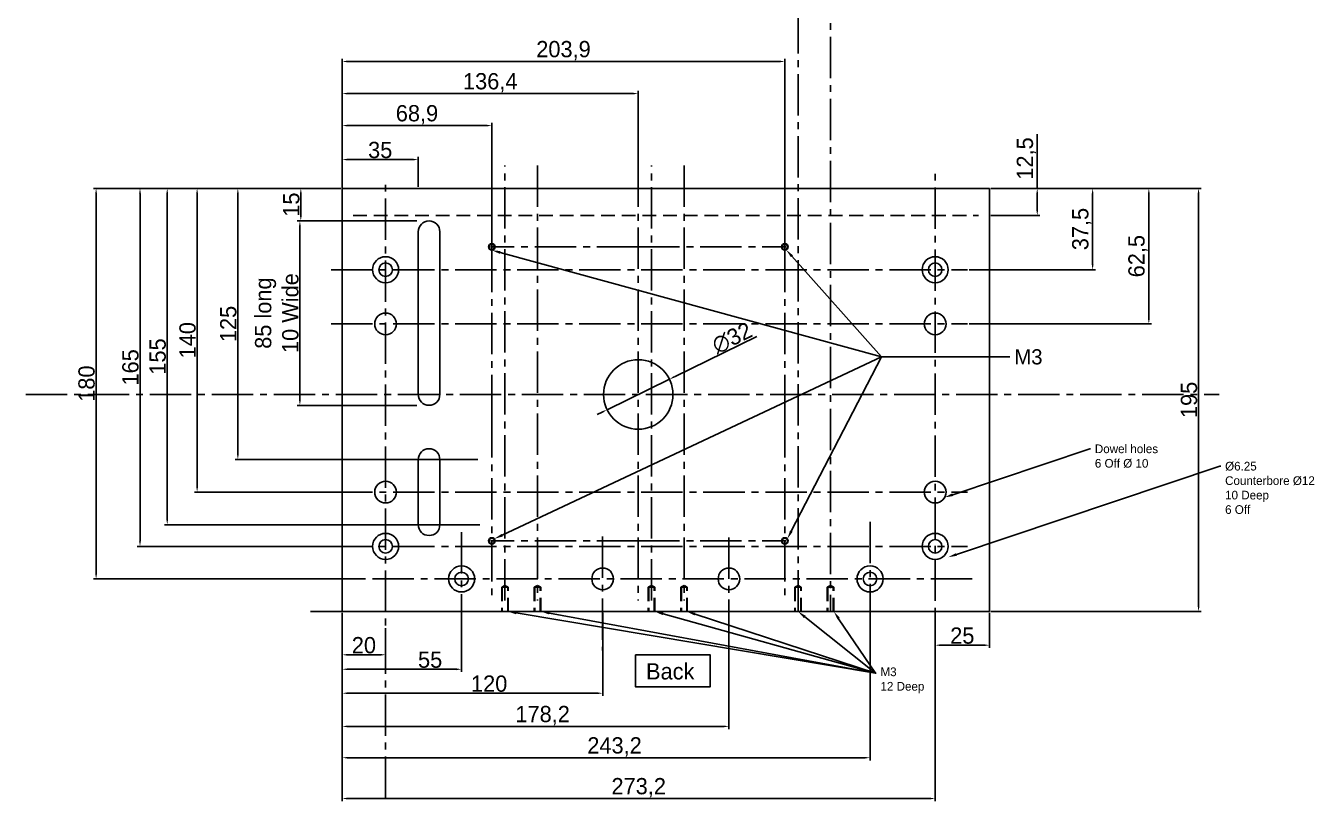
# Model space of a CAD drawing. Header units: millimetres. Extents: x -2438 to 7650, y -2358 to 2460.
# Drawn here: x 385 to 979, y -178 to 179 of the extents above; entities that cross this region are included whole.
import ezdxf
from ezdxf import colors
from ezdxf.entities.mleader import LeaderData, LeaderLine
from ezdxf.math import Vec2, Vec3

# ---------------------------------------------------------------- set-up
doc = ezdxf.new("R2010")
doc.units = ezdxf.units.MM
doc.linetypes.add('CENTER2', pattern=[28.575, 19.05, -3.175, 3.175, -3.175])
doc.linetypes.add('DASHED2', pattern=[9.525, 6.35, -3.175])
for name, color, linetype in [('Centre', 7, 'CENTER2'), ('Construction', 130, 'Continuous'), ('Dimension', 1, 'Continuous'), ('Hidden small', 140, 'DASHED2')]:
    doc.layers.add(name, color=color, linetype=linetype)
doc.dimstyles.new('ISO-25', dxfattribs={"dimtxt": 7.5, "dimasz": 2.5, "dimexe": 1.25, "dimexo": 0.625, "dimtad": 1, "dimtxsty": 'Standard', "dimcen": 2.5, "dimadec": 0, "dimazin": 0, "dimtfac": 1, "dimtmove": 0, "dimatfit": 3, "dimfxl": 1, "dimarcsym": 0})

# ---------------------------------------------------------------- blocks, each defined once
blk = doc.blocks.new('*D8')
at = {"layer": 'Defpoints', "color": 0, "transparency": 16777216}
for p in [(566.2, 89.06), (511.7, 4.06), (566.2, 4.06)]:
    blk.add_point(p, dxfattribs=at)
at = {"layer": 'Dimension', "color": 0, "lineweight": -2, "transparency": 16777216}
for p, q in [((565.57, 89.06), (510.45, 89.06)), ((511.7, 86.56), (511.7, 6.56)), ((565.57, 4.06), (510.45, 4.06))]:
    blk.add_line(p, q, dxfattribs=at)
at = {"layer": 'Dimension', "color": 0, "transparency": 16777216}
for points in [[(511.29, 86.56), (512.12, 86.56), (511.7, 89.06)], [(511.29, 6.56), (512.12, 6.56), (511.7, 4.06)]]:
    blk.add_solid(points, dxfattribs=at)
at = {"layer": 'Dimension', "color": 0, "transparency": 16777216, "insert": (501.08, 46.56), "char_height": 7.5, "attachment_point": 5, "rotation": 90}
blk.add_mtext('85 long\\P10 Wide', dxfattribs=at)
blk = doc.blocks.new('*D9')
at = {"layer": 'Defpoints', "color": 0, "transparency": 16777216}
for p in [(531.2, 104.06), (512.13, 89.06), (566.2, 89.06)]:
    blk.add_point(p, dxfattribs=at)
at = {"layer": 'Dimension', "color": 0, "lineweight": -2, "transparency": 16777216}
for p, q in [((530.57, 104.06), (510.88, 104.06)), ((512.13, 101.56), (512.13, 91.56)), ((565.57, 89.06), (510.88, 89.06))]:
    blk.add_line(p, q, dxfattribs=at)
at = {"layer": 'Dimension', "color": 0, "transparency": 16777216}
for points in [[(511.72, 101.56), (512.55, 101.56), (512.13, 104.06)], [(511.72, 91.56), (512.55, 91.56), (512.13, 89.06)]]:
    blk.add_solid(points, dxfattribs=at)
at = {"layer": 'Dimension', "color": 0, "transparency": 16777216, "insert": (507.76, 96.56), "char_height": 7.5, "attachment_point": 5, "rotation": 90}
blk.add_mtext('15', dxfattribs=at)
blk = doc.blocks.new('*D13')
at = {"layer": 'Defpoints', "color": 0, "transparency": 16777216}
for p in [(829.4, 104.06), (851.42, 104.06), (829.4, 91.56)]:
    blk.add_point(p, dxfattribs=at)
at = {"layer": 'Dimension', "color": 0, "lineweight": -2, "transparency": 16777216}
for p, q in [((851.42, 104.06), (851.42, 129.06)), ((830.02, 104.06), (852.67, 104.06)), ((851.42, 94.06), (851.42, 101.56)), ((830.02, 91.56), (852.67, 91.56))]:
    blk.add_line(p, q, dxfattribs=at)
at = {"layer": 'Dimension', "color": 0, "transparency": 16777216}
for points in [[(851, 101.56), (851.84, 101.56), (851.42, 104.06)], [(851, 94.06), (851.84, 94.06), (851.42, 91.56)]]:
    blk.add_solid(points, dxfattribs=at)
at = {"layer": 'Dimension', "color": 0, "transparency": 16777216, "insert": (846.42, 117.81), "char_height": 7.5, "attachment_point": 5, "rotation": 90}
blk.add_mtext('12,5', dxfattribs=at)
blk = doc.blocks.new('*D62')
at = {"layer": 'Defpoints', "color": 0, "transparency": 16777216}
for p in [(566.2, 117.32), (531.2, 104.06), (566.2, 104.06)]:
    blk.add_point(p, dxfattribs=at)
at = {"layer": 'Dimension', "color": 0, "lineweight": -2, "transparency": 16777216}
for p, q in [((531.2, 104.69), (531.2, 118.57)), ((533.7, 117.32), (563.7, 117.32)), ((566.2, 104.69), (566.2, 118.57))]:
    blk.add_line(p, q, dxfattribs=at)
at = {"layer": 'Dimension', "color": 0, "transparency": 16777216}
for points in [[(533.7, 117.73), (533.7, 116.9), (531.2, 117.32)], [(563.7, 117.73), (563.7, 116.9), (566.2, 117.32)]]:
    blk.add_solid(points, dxfattribs=at)
at = {"layer": 'Dimension', "color": 0, "transparency": 16777216, "insert": (548.7, 121.69), "char_height": 7.5, "attachment_point": 5}
blk.add_mtext('35', dxfattribs=at)
blk = doc.blocks.new('*D63')
at = {"layer": 'Defpoints', "color": 0, "transparency": 16777216}
for p in [(600.1, 132.99), (531.2, 104.06), (600.1, 75.56)]:
    blk.add_point(p, dxfattribs=at)
at = {"layer": 'Dimension', "color": 0, "lineweight": -2, "transparency": 16777216}
for p, q in [((531.2, 104.69), (531.2, 134.24)), ((533.7, 132.99), (597.6, 132.99)), ((600.1, 76.19), (600.1, 134.24))]:
    blk.add_line(p, q, dxfattribs=at)
at = {"layer": 'Dimension', "color": 0, "transparency": 16777216}
for points in [[(533.7, 133.4), (533.7, 132.57), (531.2, 132.99)], [(597.6, 133.4), (597.6, 132.57), (600.1, 132.99)]]:
    blk.add_solid(points, dxfattribs=at)
at = {"layer": 'Dimension', "color": 0, "transparency": 16777216, "insert": (565.65, 137.99), "char_height": 7.5, "attachment_point": 5}
blk.add_mtext('68,9', dxfattribs=at)
blk = doc.blocks.new('*D64')
at = {"layer": 'Defpoints', "color": 0, "transparency": 16777216}
for p in [(667.6, 147.73), (667.6, 112.28), (531.2, -20.12)]:
    blk.add_point(p, dxfattribs=at)
at = {"layer": 'Dimension', "color": 0, "lineweight": -2, "transparency": 16777216}
for p, q in [((531.2, -19.49), (531.2, 148.98)), ((667.6, 112.9), (667.6, 148.98)), ((533.7, 147.73), (665.1, 147.73))]:
    blk.add_line(p, q, dxfattribs=at)
at = {"layer": 'Dimension', "color": 0, "transparency": 16777216}
for points in [[(533.7, 148.15), (533.7, 147.32), (531.2, 147.73)], [(665.1, 148.15), (665.1, 147.32), (667.6, 147.73)]]:
    blk.add_solid(points, dxfattribs=at)
at = {"layer": 'Dimension', "color": 0, "transparency": 16777216, "insert": (599.4, 152.73), "char_height": 7.5, "attachment_point": 5}
blk.add_mtext('136,4', dxfattribs=at)
blk = doc.blocks.new('*D65')
at = {"layer": 'Defpoints', "color": 0, "transparency": 16777216}
for p in [(735.1, 162.53), (531.2, 104.06), (735.1, 75.56)]:
    blk.add_point(p, dxfattribs=at)
at = {"layer": 'Dimension', "color": 0, "lineweight": -2, "transparency": 16777216}
for p, q in [((531.2, 104.69), (531.2, 163.78)), ((533.7, 162.53), (732.6, 162.53)), ((735.1, 76.19), (735.1, 163.78))]:
    blk.add_line(p, q, dxfattribs=at)
at = {"layer": 'Dimension', "color": 0, "transparency": 16777216}
for points in [[(533.7, 162.95), (533.7, 162.12), (531.2, 162.53)], [(732.6, 162.95), (732.6, 162.12), (735.1, 162.53)]]:
    blk.add_solid(points, dxfattribs=at)
at = {"layer": 'Dimension', "color": 0, "transparency": 16777216, "insert": (633.15, 167.53), "char_height": 7.5, "attachment_point": 5}
blk.add_mtext('203,9', dxfattribs=at)
blk = doc.blocks.new('*D68')
at = {"layer": 'Defpoints', "color": 0, "transparency": 16777216}
for p in [(829.4, 104.06), (829.4, -90.94), (925.75, -90.94)]:
    blk.add_point(p, dxfattribs=at)
at = {"layer": 'Dimension', "color": 0, "lineweight": -2, "transparency": 16777216}
for p, q in [((830.02, 104.06), (927, 104.06)), ((925.75, 101.56), (925.75, -88.44)), ((830.02, -90.94), (927, -90.94))]:
    blk.add_line(p, q, dxfattribs=at)
at = {"layer": 'Dimension', "color": 0, "transparency": 16777216}
for points in [[(925.33, 101.56), (926.16, 101.56), (925.75, 104.06)], [(925.33, -88.44), (926.16, -88.44), (925.75, -90.94)]]:
    blk.add_solid(points, dxfattribs=at)
at = {"layer": 'Dimension', "color": 0, "transparency": 16777216, "insert": (921.37, 6.56), "char_height": 7.5, "attachment_point": 5, "rotation": 90}
blk.add_mtext('195', dxfattribs=at)
blk = doc.blocks.new('*D130')
at = {"layer": 'Defpoints', "color": 0, "transparency": 16777216}
for p in [(531.2, 104.06), (464.35, -35.94), (531.2, -35.94)]:
    blk.add_point(p, dxfattribs=at)
at = {"layer": 'Dimension', "color": 0, "lineweight": -2, "transparency": 16777216}
for p, q in [((530.57, 104.06), (463.1, 104.06)), ((464.35, 101.56), (464.35, -33.44)), ((530.57, -35.94), (463.1, -35.94))]:
    blk.add_line(p, q, dxfattribs=at)
at = {"layer": 'Dimension', "color": 0, "transparency": 16777216}
for points in [[(463.93, 101.56), (464.77, 101.56), (464.35, 104.06)], [(463.93, -33.44), (464.77, -33.44), (464.35, -35.94)]]:
    blk.add_solid(points, dxfattribs=at)
at = {"layer": 'Dimension', "color": 0, "transparency": 16777216, "insert": (459.97, 34.06), "char_height": 7.5, "attachment_point": 5, "rotation": 90}
blk.add_mtext('140', dxfattribs=at)
blk = doc.blocks.new('*D131')
at = {"layer": 'Defpoints', "color": 0, "transparency": 16777216}
for p in [(531.2, 104.06), (438.04, -60.94), (531.2, -60.94)]:
    blk.add_point(p, dxfattribs=at)
at = {"layer": 'Dimension', "color": 0, "lineweight": -2, "transparency": 16777216}
for p, q in [((530.57, 104.06), (436.79, 104.06)), ((438.04, 101.56), (438.04, -58.44)), ((530.57, -60.94), (436.79, -60.94))]:
    blk.add_line(p, q, dxfattribs=at)
at = {"layer": 'Dimension', "color": 0, "transparency": 16777216}
for points in [[(437.63, 101.56), (438.46, 101.56), (438.04, 104.06)], [(437.63, -58.44), (438.46, -58.44), (438.04, -60.94)]]:
    blk.add_solid(points, dxfattribs=at)
at = {"layer": 'Dimension', "color": 0, "transparency": 16777216, "insert": (433.67, 21.56), "char_height": 7.5, "attachment_point": 5, "rotation": 90}
blk.add_mtext('165', dxfattribs=at)
blk = doc.blocks.new('*D132')
at = {"layer": 'Defpoints', "color": 0, "transparency": 16777216}
for p in [(531.2, 104.06), (417.81, -75.94), (542.48, -75.94)]:
    blk.add_point(p, dxfattribs=at)
at = {"layer": 'Dimension', "color": 0, "lineweight": -2, "transparency": 16777216}
for p, q in [((530.57, 104.06), (416.56, 104.06)), ((417.81, 101.56), (417.81, -73.44)), ((541.86, -75.94), (416.56, -75.94))]:
    blk.add_line(p, q, dxfattribs=at)
at = {"layer": 'Dimension', "color": 0, "transparency": 16777216}
for points in [[(417.39, 101.56), (418.23, 101.56), (417.81, 104.06)], [(417.39, -73.44), (418.23, -73.44), (417.81, -75.94)]]:
    blk.add_solid(points, dxfattribs=at)
at = {"layer": 'Dimension', "color": 0, "transparency": 16777216, "insert": (413.44, 14.06), "char_height": 7.5, "attachment_point": 5, "rotation": 90}
blk.add_mtext('180', dxfattribs=at)
blk = doc.blocks.new('*D133')
at = {"layer": 'Defpoints', "color": 0, "transparency": 16777216}
for p in [(531.2, -90.94), (586.2, -90.94), (586.2, -117.57)]:
    blk.add_point(p, dxfattribs=at)
at = {"layer": 'Dimension', "color": 0, "lineweight": -2, "transparency": 16777216}
for p, q in [((531.2, -91.56), (531.2, -118.82)), ((586.2, -91.56), (586.2, -118.82)), ((533.7, -117.57), (583.7, -117.57))]:
    blk.add_line(p, q, dxfattribs=at)
at = {"layer": 'Dimension', "color": 0, "transparency": 16777216}
for points in [[(533.7, -117.16), (533.7, -117.99), (531.2, -117.57)], [(583.7, -117.16), (583.7, -117.99), (586.2, -117.57)]]:
    blk.add_solid(points, dxfattribs=at)
at = {"layer": 'Dimension', "color": 0, "transparency": 16777216, "insert": (571.71, -113.2), "char_height": 7.5, "attachment_point": 5}
blk.add_mtext('55', dxfattribs=at)
blk = doc.blocks.new('*D134')
at = {"layer": 'Defpoints', "color": 0, "transparency": 16777216}
for p in [(531.2, -90.94), (651.2, -90.94), (651.2, -128.61)]:
    blk.add_point(p, dxfattribs=at)
at = {"layer": 'Dimension', "color": 0, "lineweight": -2, "transparency": 16777216}
for p, q in [((531.2, -91.56), (531.2, -129.86)), ((651.2, -91.56), (651.2, -129.86)), ((533.7, -128.61), (648.7, -128.61))]:
    blk.add_line(p, q, dxfattribs=at)
at = {"layer": 'Dimension', "color": 0, "transparency": 16777216}
for points in [[(533.7, -128.2), (533.7, -129.03), (531.2, -128.61)], [(648.7, -128.2), (648.7, -129.03), (651.2, -128.61)]]:
    blk.add_solid(points, dxfattribs=at)
at = {"layer": 'Dimension', "color": 0, "transparency": 16777216, "insert": (598.9, -124.24), "char_height": 7.5, "attachment_point": 5}
blk.add_mtext('120', dxfattribs=at)
blk = doc.blocks.new('*D135')
at = {"layer": 'Defpoints', "color": 0, "transparency": 16777216}
for p in [(531.2, -90.94), (709.4, -90.94), (709.4, -143.9)]:
    blk.add_point(p, dxfattribs=at)
at = {"layer": 'Dimension', "color": 0, "lineweight": -2, "transparency": 16777216}
for p, q in [((531.2, -91.56), (531.2, -145.15)), ((709.4, -91.56), (709.4, -145.15)), ((533.7, -143.9), (706.9, -143.9))]:
    blk.add_line(p, q, dxfattribs=at)
at = {"layer": 'Dimension', "color": 0, "transparency": 16777216}
for points in [[(533.7, -143.48), (533.7, -144.32), (531.2, -143.9)], [(706.9, -143.48), (706.9, -144.32), (709.4, -143.9)]]:
    blk.add_solid(points, dxfattribs=at)
at = {"layer": 'Dimension', "color": 0, "transparency": 16777216, "insert": (623.54, -138.9), "char_height": 7.5, "attachment_point": 5}
blk.add_mtext('178,2', dxfattribs=at)
blk = doc.blocks.new('*D136')
at = {"layer": 'Defpoints', "color": 0, "transparency": 16777216}
for p in [(531.2, -90.94), (774.4, -90.94), (774.4, -158.34)]:
    blk.add_point(p, dxfattribs=at)
at = {"layer": 'Dimension', "color": 0, "lineweight": -2, "transparency": 16777216}
for p, q in [((531.2, -91.56), (531.2, -159.59)), ((774.4, -91.56), (774.4, -159.59)), ((533.7, -158.34), (771.9, -158.34))]:
    blk.add_line(p, q, dxfattribs=at)
at = {"layer": 'Dimension', "color": 0, "transparency": 16777216}
for points in [[(533.7, -157.92), (533.7, -158.75), (531.2, -158.34)], [(771.9, -157.92), (771.9, -158.75), (774.4, -158.34)]]:
    blk.add_solid(points, dxfattribs=at)
at = {"layer": 'Dimension', "color": 0, "transparency": 16777216, "insert": (656.68, -153.34), "char_height": 7.5, "attachment_point": 5}
blk.add_mtext('243,2', dxfattribs=at)
blk = doc.blocks.new('*D137')
at = {"layer": 'Defpoints', "color": 0, "transparency": 16777216}
for p in [(829.4, 104.06), (819.36, 66.56), (876.94, 66.56)]:
    blk.add_point(p, dxfattribs=at)
at = {"layer": 'Dimension', "color": 0, "lineweight": -2, "transparency": 16777216}
for p, q in [((830.02, 104.06), (878.19, 104.06)), ((876.94, 101.56), (876.94, 69.06)), ((819.99, 66.56), (878.19, 66.56))]:
    blk.add_line(p, q, dxfattribs=at)
at = {"layer": 'Dimension', "color": 0, "transparency": 16777216}
for points in [[(876.53, 101.56), (877.36, 101.56), (876.94, 104.06)], [(876.53, 69.06), (877.36, 69.06), (876.94, 66.56)]]:
    blk.add_solid(points, dxfattribs=at)
at = {"layer": 'Dimension', "color": 0, "transparency": 16777216, "insert": (871.94, 85.31), "char_height": 7.5, "attachment_point": 5, "rotation": 90}
blk.add_mtext('37,5', dxfattribs=at)
blk = doc.blocks.new('*D138')
at = {"layer": 'Defpoints', "color": 0, "transparency": 16777216}
for p in [(829.4, 104.06), (819.36, 41.56), (902.83, 41.56)]:
    blk.add_point(p, dxfattribs=at)
at = {"layer": 'Dimension', "color": 0, "lineweight": -2, "transparency": 16777216}
for p, q in [((830.02, 104.06), (904.08, 104.06)), ((902.83, 101.56), (902.83, 44.06)), ((819.99, 41.56), (904.08, 41.56))]:
    blk.add_line(p, q, dxfattribs=at)
at = {"layer": 'Dimension', "color": 0, "transparency": 16777216}
for points in [[(902.41, 101.56), (903.25, 101.56), (902.83, 104.06)], [(902.41, 44.06), (903.25, 44.06), (902.83, 41.56)]]:
    blk.add_solid(points, dxfattribs=at)
at = {"layer": 'Dimension', "color": 0, "transparency": 16777216, "insert": (897.83, 72.81), "char_height": 7.5, "attachment_point": 5, "rotation": 90}
blk.add_mtext('62,5', dxfattribs=at)
blk = doc.blocks.new('*D139')
at = {"layer": 'Defpoints', "color": 0, "transparency": 16777216}
for p in [(531.2, -90.94), (551.2, -97.96), (551.2, -110.9)]:
    blk.add_point(p, dxfattribs=at)
at = {"layer": 'Dimension', "color": 0, "lineweight": -2, "transparency": 16777216}
for p, q in [((531.2, -91.56), (531.2, -112.15)), ((551.2, -98.58), (551.2, -112.15)), ((533.7, -110.9), (548.7, -110.9))]:
    blk.add_line(p, q, dxfattribs=at)
at = {"layer": 'Dimension', "color": 0, "transparency": 16777216}
for points in [[(533.7, -110.48), (533.7, -111.32), (531.2, -110.9)], [(548.7, -110.48), (548.7, -111.32), (551.2, -110.9)]]:
    blk.add_solid(points, dxfattribs=at)
at = {"layer": 'Dimension', "color": 0, "transparency": 16777216, "insert": (541.2, -106.52), "char_height": 7.5, "attachment_point": 5}
blk.add_mtext('20', dxfattribs=at)
blk = doc.blocks.new('*D140')
at = {"layer": 'Defpoints', "color": 0, "transparency": 16777216}
for p in [(531.2, -90.94), (804.4, -90.94), (804.4, -177.14)]:
    blk.add_point(p, dxfattribs=at)
at = {"layer": 'Dimension', "color": 0, "lineweight": -2, "transparency": 16777216}
for p, q in [((531.2, -91.56), (531.2, -178.39)), ((804.4, -91.56), (804.4, -178.39)), ((533.7, -177.14), (801.9, -177.14))]:
    blk.add_line(p, q, dxfattribs=at)
at = {"layer": 'Dimension', "color": 0, "transparency": 16777216}
for points in [[(533.7, -176.72), (533.7, -177.56), (531.2, -177.14)], [(801.9, -176.72), (801.9, -177.56), (804.4, -177.14)]]:
    blk.add_solid(points, dxfattribs=at)
at = {"layer": 'Dimension', "color": 0, "transparency": 16777216, "insert": (667.8, -172.14), "char_height": 7.5, "attachment_point": 5}
blk.add_mtext('273,2', dxfattribs=at)
blk = doc.blocks.new('*D141')
at = {"layer": 'Defpoints', "color": 0, "transparency": 16777216}
for p in [(681.97, 16.09), (653.22, 2.04)]:
    blk.add_point(p, dxfattribs=at)
at = {"layer": 'Dimension', "color": 0, "lineweight": -2, "transparency": 16777216}
for p, q in [((722.3, 35.81), (684.22, 17.19)), ((653.22, 2.04), (681.97, 16.09)), ((650.98, 0.94), (648.73, -0.16))]:
    blk.add_line(p, q, dxfattribs=at)
at = {"layer": 'Dimension', "color": 0, "transparency": 16777216}
for points in [[(684.03, 17.56), (684.4, 16.82), (681.97, 16.09)], [(650.79, 1.31), (651.16, 0.56), (653.22, 2.04)]]:
    blk.add_solid(points, dxfattribs=at)
at = {"layer": 'Dimension', "color": 0, "transparency": 16777216, "insert": (710.83, 35.07), "char_height": 7.5, "attachment_point": 5, "rotation": 26.05824}
blk.add_mtext('∅32', dxfattribs=at)
blk = doc.blocks.new('*D310')
at = {"color": 0, "lineweight": -2, "transparency": 16777216}
for p, q in [((530.57, 104.06), (449.32, 104.06)), ((450.57, 101.56), (450.57, -48.44)), ((530.57, -50.94), (449.32, -50.94))]:
    blk.add_line(p, q, dxfattribs=at)
at = {"color": 0, "transparency": 16777216}
for points in [[(450.16, 101.56), (450.99, 101.56), (450.57, 104.06)], [(450.16, -48.44), (450.99, -48.44), (450.57, -50.94)]]:
    blk.add_solid(points, dxfattribs=at)
at = {"layer": 'Defpoints', "color": 0, "transparency": 16777216}
for p in [(531.2, 104.06), (450.57, -50.94), (531.2, -50.94)]:
    blk.add_point(p, dxfattribs=at)
at = {"color": 0, "transparency": 16777216, "insert": (446.2, 26.56), "char_height": 7.5, "attachment_point": 5, "rotation": 90}
blk.add_mtext('155', dxfattribs=at)
blk = doc.blocks.new('*D312')
at = {"color": 0, "lineweight": -2, "transparency": 16777216}
for p, q in [((804.4, -91.56), (804.4, -107.73)), ((829.4, -91.56), (829.4, -107.73)), ((826.9, -106.48), (806.9, -106.48))]:
    blk.add_line(p, q, dxfattribs=at)
at = {"color": 0, "transparency": 16777216}
for points in [[(806.9, -106.06), (806.9, -106.9), (804.4, -106.48)], [(826.9, -106.06), (826.9, -106.9), (829.4, -106.48)]]:
    blk.add_solid(points, dxfattribs=at)
at = {"layer": 'Defpoints', "color": 0, "transparency": 16777216}
for p in [(804.4, -90.94), (829.4, -90.94), (804.4, -106.48)]:
    blk.add_point(p, dxfattribs=at)
at = {"color": 0, "transparency": 16777216, "insert": (816.9, -102.1), "char_height": 7.5, "attachment_point": 5}
blk.add_mtext('25', dxfattribs=at)
blk = doc.blocks.new('*D313')
at = {"color": 0, "lineweight": -2, "transparency": 16777216}
for p, q in [((530.57, 104.06), (481.87, 104.06)), ((483.12, 101.56), (483.12, -18.44)), ((530.57, -20.94), (481.87, -20.94))]:
    blk.add_line(p, q, dxfattribs=at)
at = {"color": 0, "transparency": 16777216}
for points in [[(482.71, 101.56), (483.54, 101.56), (483.12, 104.06)], [(482.71, -18.44), (483.54, -18.44), (483.12, -20.94)]]:
    blk.add_solid(points, dxfattribs=at)
at = {"layer": 'Defpoints', "color": 0, "transparency": 16777216}
for p in [(531.2, 104.06), (483.12, -20.94), (531.2, -20.94)]:
    blk.add_point(p, dxfattribs=at)
at = {"color": 0, "transparency": 16777216, "insert": (478.75, 41.56), "char_height": 7.5, "attachment_point": 5, "rotation": 90}
blk.add_mtext('125', dxfattribs=at)

msp = doc.modelspace()

# ---------------------------------------------------------------- linework, layer by layer
for p, q in [((829.397, 104.064), (531.197, 104.064)), ((531.197, 104.064), (531.197, -90.936)), ((829.397, -90.936), (829.397, 104.064)), ((483.123, -20.936), (593.721, -20.936)), ((450.572, -50.936), (594.608, -50.936)), ((531.197, -90.936), (829.397, -90.936))]:
    msp.add_line(p, q)
for points in [[(566.197, 9.064), (566.197, 84.064)], [(576.197, 84.064), (576.197, 9.064)]]:
    msp.add_lwpolyline(points)
msp.add_lwpolyline([(566.197, -50.936), (566.197, -20.936, -1), (576.197, -20.936), (576.197, -50.936, -1)], format="xyb", close=True)
for centre, radius in [((600.097, 77.064), 1.5), ((600.097, 77.064), 1.25), ((735.097, 77.064), 1.5), ((735.097, 77.064), 1.25), ((551.197, 66.564), 6), ((804.397, 66.564), 6), ((551.197, 66.564), 3.125), ((804.397, 66.564), 3.125), ((551.197, 41.564), 5), ((804.397, 41.564), 5), ((667.597, 9.064), 16), ((551.197, -35.936), 5), ((804.397, -35.936), 5), ((551.197, -60.936), 6), ((551.197, -60.936), 3.125), ((600.097, -58.436), 1.5), ((600.097, -58.436), 1.25), ((735.097, -58.436), 1.5), ((735.097, -58.436), 1.25), ((804.397, -60.936), 6), ((804.397, -60.936), 3.125), ((586.197, -75.936), 6), ((651.197, -75.936), 5), ((709.397, -75.936), 5), ((774.397, -75.936), 6), ((586.197, -75.936), 3.125), ((774.397, -75.936), 3.125)]:
    msp.add_circle(centre, radius)
for centre, start, end in [((571.197, 84.064), 0, 180), ((571.197, 9.064), 180, 0)]:
    msp.add_arc(centre, 5, start, end)
at = {"layer": 'Centre'}
for p, q in [((741.197, -90.936), (741.197, 288.023)), ((756.197, 288.174), (756.197, -90.936)), ((600.097, -0.936), (600.097, 114.557)), ((606.197, -85.936), (606.197, 114.557)), ((621.197, 114.557), (621.197, -85.936)), ((667.597, 114.557), (667.597, -85.936)), ((673.697, -85.936), (673.697, 114.557)), ((688.697, 114.557), (688.697, -85.936)), ((735.097, -0.936), (735.097, 114.557)), ((804.397, -171.774), (804.397, 110.728)), ((551.197, -176.774), (551.197, 105.728)), ((667.597, 77.064), (599.597, 77.064)), ((667.597, 77.064), (735.597, 77.064)), ((526.124, 66.564), (819.361, 66.564)), ((526.124, 41.564), (819.361, 41.564)), ((385.408, 9.064), (935.201, 9.064)), ((600.097, -0.936), (600.097, -85.936)), ((735.097, -0.936), (735.097, -85.936)), ((526.124, -35.936), (819.361, -35.936)), ((774.397, -49.689), (774.397, -102.184)), ((586.197, -54.368), (586.197, -106.863)), ((667.597, -58.436), (599.597, -58.436)), ((651.197, -56.39), (651.197, -108.885)), ((667.597, -58.436), (735.597, -58.436)), ((709.397, -56.897), (709.397, -109.392)), ((526.124, -60.936), (819.361, -60.936)), ((821.376, -75.936), (542.485, -75.936))]:
    msp.add_line(p, q, dxfattribs=at)
at = {"layer": 'Construction'}
msp.add_line((531.197, -90.936), (516.516, -90.936), dxfattribs=at)
at = {"layer": 'Dimension'}
msp.add_lwpolyline([(666.36, -110.876), (700.709, -110.876), (700.709, -125.676), (666.36, -125.676)], close=True, dxfattribs=at)
at = {"layer": 'Hidden small'}
for p, q in [((536.197, 91.564), (824.397, 91.564)), ((604.697, -79.802), (606.197, -78.936)), ((604.697, -79.802), (604.697, -90.936)), ((607.697, -79.81), (604.697, -79.81)), ((604.947, -79.81), (604.947, -90.936)), ((607.697, -79.802), (606.197, -78.936)), ((607.447, -90.936), (607.447, -79.81)), ((607.697, -90.936), (607.697, -79.802)), ((619.697, -79.802), (621.197, -78.936)), ((619.697, -79.802), (619.697, -90.936)), ((622.697, -79.81), (619.697, -79.81)), ((619.947, -79.81), (619.947, -90.936)), ((622.697, -79.802), (621.197, -78.936)), ((622.447, -90.936), (622.447, -79.81)), ((622.697, -90.936), (622.697, -79.802)), ((672.197, -79.802), (673.697, -78.936)), ((672.197, -79.802), (672.197, -90.936)), ((675.197, -79.81), (672.197, -79.81)), ((672.447, -79.81), (672.447, -90.936)), ((675.197, -79.802), (673.697, -78.936)), ((674.947, -90.936), (674.947, -79.81)), ((675.197, -90.936), (675.197, -79.802)), ((687.197, -79.802), (688.697, -78.936)), ((687.197, -79.802), (687.197, -90.936)), ((690.197, -79.81), (687.197, -79.81)), ((687.447, -79.81), (687.447, -90.936)), ((690.197, -79.802), (688.697, -78.936)), ((689.947, -90.936), (689.947, -79.81)), ((690.197, -90.936), (690.197, -79.802)), ((739.697, -79.802), (741.197, -78.936)), ((739.697, -79.802), (739.697, -90.936)), ((742.697, -79.81), (739.697, -79.81)), ((739.947, -79.81), (739.947, -90.936)), ((742.697, -79.802), (741.197, -78.936)), ((742.447, -90.936), (742.447, -79.81)), ((742.697, -90.936), (742.697, -79.802)), ((754.697, -79.802), (756.197, -78.936)), ((754.697, -79.802), (754.697, -90.936)), ((757.697, -79.81), (754.697, -79.81)), ((754.947, -79.81), (754.947, -90.936)), ((757.697, -79.802), (756.197, -78.936)), ((757.447, -90.936), (757.447, -79.81)), ((757.697, -90.936), (757.697, -79.802)), ((604.697, -90.936), (607.697, -90.936)), ((619.697, -90.936), (622.697, -90.936)), ((672.197, -90.936), (675.197, -90.936)), ((687.197, -90.936), (690.197, -90.936)), ((739.697, -90.936), (742.697, -90.936)), ((754.697, -90.936), (757.697, -90.936))]:
    msp.add_line(p, q, dxfattribs=at)

# ---------------------------------------------------------------- texts
at = {"layer": 'Dimension', "insert": (671.18, -114.776), "char_height": 7.5, "attachment_point": 1}
msp.add_mtext_dynamic_manual_height_columns('Back', width=38.54368, gutter_width=12.5, heights=[0], dxfattribs=at)

# ---------------------------------------------------------------- dimensions: what is measured, and where the dimension line sits
at = {"color": 1}
for base, p2, picture, middle in [((450.572, -50.936), (531.197, -50.936), '*D310', (446.197, 26.564)), ((483.123, -20.936), (531.197, -20.936), '*D313', (478.748, 41.564))]:
    dim = msp.add_linear_dim(base=base, p1=(531.197, 104.064), p2=p2, angle=90, dimstyle='ISO-25', dxfattribs=at)
    dim.commit()
    dim.dimension.update_dxf_attribs({"geometry": picture, "text_midpoint": middle})
dim = msp.add_linear_dim(base=(804.397, -106.479), p1=(829.397, -90.936), p2=(804.397, -90.936), dimstyle='ISO-25', dxfattribs=at)
dim.commit()
dim.dimension.update_dxf_attribs({"geometry": '*D312', "text_midpoint": (816.897, -106.479), "dimtype": 160})
at = {"layer": 'Dimension'}
for base, p1, p2, picture, middle in [((735.097, 162.534), (531.197, 104.064), (735.097, 75.564), '*D65', (633.147, 167.534)), ((667.597, 147.734), (531.197, -20.118), (667.597, 112.277), '*D64', (599.397, 152.734)), ((600.097, 132.985), (531.197, 104.064), (600.097, 75.564), '*D63', (565.647, 137.985)), ((566.197, 117.317), (531.197, 104.064), (566.197, 104.064), '*D62', (548.697, 121.692)), ((551.197, -110.899), (531.197, -90.936), (551.197, -97.956), '*D139', (541.197, -106.524)), ((804.397, -177.142), (531.197, -90.936), (804.397, -90.936), '*D140', (667.797, -172.142))]:
    dim = msp.add_linear_dim(base=base, p1=p1, p2=p2, dimstyle='ISO-25', dxfattribs=at)
    dim.commit()
    dim.dimension.update_dxf_attribs({"geometry": picture, "text_midpoint": middle})
for base, p1, p2, picture, middle in [((851.421, 104.064), (829.397, 91.564), (829.397, 104.064), '*D13', (846.421, 117.814)), ((417.81, -75.936), (531.197, 104.064), (542.485, -75.936), '*D132', (413.435, 14.064)), ((438.042, -60.936), (531.197, 104.064), (531.197, -60.936), '*D131', (433.667, 21.564)), ((876.943, 66.564), (829.397, 104.064), (819.361, 66.564), '*D137', (871.943, 85.314)), ((902.828, 41.564), (829.397, 104.064), (819.361, 41.564), '*D138', (897.828, 72.814)), ((925.747, -90.936), (829.397, 104.064), (829.397, -90.936), '*D68', (921.372, 6.564))]:
    dim = msp.add_linear_dim(base=base, p1=p1, p2=p2, angle=90, dimstyle='ISO-25', dxfattribs=at)
    dim.commit()
    dim.dimension.update_dxf_attribs({"geometry": picture, "text_midpoint": middle})
for base, p2, picture, middle in [((464.349, -35.936), (531.197, -35.936), '*D130', (464.349, 34.064)), ((512.135, 89.064), (566.197, 89.064), '*D9', (512.135, 96.564))]:
    dim = msp.add_linear_dim(base=base, p1=(531.197, 104.064), p2=p2, angle=90, dimstyle='ISO-25', dxfattribs=at)
    dim.commit()
    dim.dimension.update_dxf_attribs({"geometry": picture, "text_midpoint": middle, "dimtype": 160})
dim = msp.add_linear_dim(base=(511.704, 4.064), p1=(566.197, 89.064), p2=(566.197, 4.064), angle=90, text='<> long\\P10 Wide', dimstyle='ISO-25', dxfattribs=at)
dim.commit()
dim.dimension.update_dxf_attribs({"geometry": '*D8', "text_midpoint": (511.704, 46.564), "dimtype": 160})
dim = msp.add_diameter_dim_2p(p1=(653.223, 2.035), p2=(681.971, 16.092), dimstyle='ISO-25', dxfattribs=at)
dim.commit()
dim.dimension.update_dxf_attribs({"geometry": '*D141', "text_midpoint": (712.753, 31.144), "dimtype": 163})
for base, p2, picture, middle in [((586.197, -117.573), (586.197, -90.936), '*D133', (571.71, -117.573)), ((651.197, -128.613), (651.197, -90.936), '*D134', (598.901, -128.613)), ((709.397, -143.899), (709.397, -90.936), '*D135', (623.542, -143.899)), ((774.397, -158.335), (774.397, -90.936), '*D136', (656.681, -158.335))]:
    dim = msp.add_linear_dim(base=base, p1=(531.197, -90.936), p2=p2, dimstyle='ISO-25', dxfattribs=at)
    dim.commit()
    dim.dimension.update_dxf_attribs({"geometry": picture, "text_midpoint": middle, "dimtype": 160})

# ---------------------------------------------------------------- leaders
ml = msp.add_multileader_mtext('Standard', dxfattribs=at)
ml.set_content('M3', color=256)
ml.set_leader_properties()
ml.build(insert=Vec2(0, 0))
ml.multileader.update_dxf_attribs({"text_right_attachment_type": 6, "dogleg_length": 0.36})
ctx = ml.context
ctx.base_point, ctx.char_height, ctx.plane_origin = Vec3(838.851, 26.415), 7, Vec3(599.597, 75.564)
ctx.right_attachment = 6
notes = []
notes.append((ctx, [(0, (1, 1, 0), (779.617, 26.415), (1, 0), 59.234, [(0, [(600.097, 75.564)], 0, [])])]))
ctx.mtext.insert, ctx.mtext.flow_direction = Vec3(840.851, 29.915), 5
ml = msp.add_multileader_mtext('Standard', dxfattribs=at)
ml.set_content('', color=256)
ml.set_leader_properties()
ml.build(insert=Vec2(0, 0))
ml.multileader.update_dxf_attribs({"text_right_attachment_type": 6, "dogleg_length": 0.36})
ctx = ml.context
ctx.base_point, ctx.plane_origin = Vec3(779.977, 26.415), Vec3(736.271, 75.724)
ctx.right_attachment = 6
notes.append((ctx, [(0, (1, 1, 0), (779.617, 26.415), (1, 0), 0.36, [(0, [(735.771, 75.724)], 0, [])])]))
ctx.mtext.insert, ctx.mtext.flow_direction = Vec3(781.977, 28.415), 5
ml = msp.add_multileader_mtext('Standard', dxfattribs=at)
ml.set_content('', color=256)
ml.set_leader_properties()
ml.build(insert=Vec2(0, 0))
ml.multileader.update_dxf_attribs({"text_right_attachment_type": 6, "dogleg_length": 0.36})
ctx = ml.context
ctx.base_point, ctx.plane_origin = Vec3(779.977, 26.415), Vec3(600.759, -57.988)
ctx.right_attachment = 6
notes.append((ctx, [(0, (1, 1, 0), (779.617, 26.415), (1, 0), 0.36, [(0, [(601.259, -57.488)], 0, [])])]))
ctx.mtext.insert, ctx.mtext.flow_direction = Vec3(781.977, 28.415), 5
ml = msp.add_multileader_mtext('Standard', dxfattribs=at)
ml.set_content('', color=256)
ml.set_leader_properties()
ml.build(insert=Vec2(0, 0))
ml.multileader.update_dxf_attribs({"text_right_attachment_type": 6, "dogleg_length": 0.36})
ctx = ml.context
ctx.base_point, ctx.plane_origin = Vec3(779.977, 26.415), Vec3(736.771, -58.003)
ctx.right_attachment = 6
notes.append((ctx, [(0, (1, 1, 0), (779.617, 26.415), (1, 0), 0.36, [(0, [(736.271, -57.503)], 0, [])])]))
ctx.mtext.insert, ctx.mtext.flow_direction = Vec3(781.977, 28.415), 5
ml = msp.add_multileader_mtext('Standard', dxfattribs=at)
ml.set_content('Dowel holes\\P6 Off %%C 10', color=256)
ml.set_leader_properties()
ml.build(insert=Vec2(0, 0))
ml.multileader.update_dxf_attribs({"text_right_attachment_type": 6, "dogleg_length": 0.36})
ctx = ml.context
ctx.base_point, ctx.plane_origin = Vec3(875.963, -15.98), Vec3(808.696, -38.383)
ctx.right_attachment = 6
notes.append((ctx, [(0, (1, 1, 0), (875.603, -15.98), (1, 0), 0.36, [(0, [(808.696, -38.383)], 0, [])])]))
ctx.mtext.insert, ctx.mtext.flow_direction = Vec3(877.963, -13.98), 5
ml = msp.add_multileader_mtext('Standard', dxfattribs=at)
ml.set_content('%%C6.25\\PCounterbore %%C12\\P10 Deep\\P6 Off', color=256)
ml.set_leader_properties()
ml.build(insert=Vec2(0, 0))
ml.multileader.update_dxf_attribs({"text_right_attachment_type": 6, "dogleg_length": 0.36})
ctx = ml.context
ctx.base_point, ctx.plane_origin = Vec3(935.974, -23.972), Vec3(810.397, -65.936)
ctx.right_attachment = 6
notes.append((ctx, [(0, (1, 1, 0), (935.614, -23.972), (1, 0), 0.36, [(0, [(810.397, -65.936)], 0, [])])]))
ctx.mtext.insert, ctx.mtext.flow_direction = Vec3(937.974, -21.972), 5
ml = msp.add_multileader_mtext('Standard', dxfattribs=at)
ml.set_content('M3\\P12 Deep', color=256)
ml.set_leader_properties()
ml.build(insert=Vec2(0, 0))
ml.multileader.update_dxf_attribs({"text_right_attachment_type": 6, "dogleg_length": 0.36})
ctx = ml.context
ctx.base_point, ctx.plane_origin = Vec3(777.191, -119.415), Vec3(607.447, -90.936)
ctx.right_attachment = 6
notes.append((ctx, [(0, (1, 1, 0), (776.831, -119.415), (1, 0), 0.36, [(0, [(607.447, -90.936)], 0, [])])]))
ctx.mtext.insert, ctx.mtext.flow_direction = Vec3(779.191, -116.749), 5
ml = msp.add_multileader_mtext('Standard', dxfattribs=at)
ml.set_content('', color=256)
ml.set_leader_properties()
ml.build(insert=Vec2(0, 0))
ml.multileader.update_dxf_attribs({"text_right_attachment_type": 6, "dogleg_length": 0.36})
ctx = ml.context
ctx.base_point, ctx.plane_origin = Vec3(777.191, -119.415), Vec3(622.697, -90.936)
ctx.right_attachment = 6
notes.append((ctx, [(0, (1, 1, 0), (776.831, -119.415), (1, 0), 0.36, [(0, [(622.697, -90.936)], 0, [])])]))
ctx.mtext.insert, ctx.mtext.flow_direction = Vec3(779.191, -117.415), 5
ml = msp.add_multileader_mtext('Standard', dxfattribs=at)
ml.set_content('', color=256)
ml.set_leader_properties()
ml.build(insert=Vec2(0, 0))
ml.multileader.update_dxf_attribs({"text_right_attachment_type": 6, "dogleg_length": 0.36})
ctx = ml.context
ctx.base_point, ctx.plane_origin = Vec3(777.191, -119.415), Vec3(675.197, -90.936)
ctx.right_attachment = 6
notes.append((ctx, [(0, (1, 1, 0), (776.831, -119.415), (1, 0), 0.36, [(0, [(675.197, -90.936)], 0, [])])]))
ctx.mtext.insert, ctx.mtext.flow_direction = Vec3(779.191, -117.415), 5
ml = msp.add_multileader_mtext('Standard', dxfattribs=at)
ml.set_content('', color=256)
ml.set_leader_properties()
ml.build(insert=Vec2(0, 0))
ml.multileader.update_dxf_attribs({"text_right_attachment_type": 6, "dogleg_length": 0.36})
ctx = ml.context
ctx.base_point, ctx.plane_origin = Vec3(777.191, -119.415), Vec3(689.947, -90.936)
ctx.right_attachment = 6
notes.append((ctx, [(0, (1, 1, 0), (776.831, -119.415), (1, 0), 0.36, [(0, [(689.947, -90.936)], 0, [])])]))
ctx.mtext.insert, ctx.mtext.flow_direction = Vec3(779.191, -117.415), 5
ml = msp.add_multileader_mtext('Standard', dxfattribs=at)
ml.set_content('', color=256)
ml.set_leader_properties()
ml.build(insert=Vec2(0, 0))
ml.multileader.update_dxf_attribs({"text_right_attachment_type": 6, "dogleg_length": 0.36})
ctx = ml.context
ctx.base_point, ctx.plane_origin = Vec3(777.191, -119.415), Vec3(741.197, -90.936)
ctx.right_attachment = 6
notes.append((ctx, [(0, (1, 1, 0), (776.831, -119.415), (1, 0), 0.36, [(0, [(741.197, -90.936)], 0, [])])]))
ctx.mtext.insert, ctx.mtext.flow_direction = Vec3(779.191, -117.415), 5
ml = msp.add_multileader_mtext('Standard', dxfattribs=at)
ml.set_content('', color=256)
ml.set_leader_properties()
ml.build(insert=Vec2(0, 0))
ml.multileader.update_dxf_attribs({"text_right_attachment_type": 6, "dogleg_length": 0.36})
ctx = ml.context
ctx.base_point, ctx.plane_origin = Vec3(777.191, -119.415), Vec3(757.697, -90.936)
ctx.right_attachment = 6
notes.append((ctx, [(0, (1, 1, 0), (776.831, -119.415), (1, 0), 0.36, [(0, [(757.697, -90.936)], 0, [])])]))
ctx.mtext.insert, ctx.mtext.flow_direction = Vec3(779.191, -117.415), 5
for ctx, leaders in notes:
    for number, flags, end, landing, length, lines in leaders:
        leader = LeaderData()
        leader.index, (leader.has_last_leader_line, leader.has_dogleg_vector, leader.attachment_direction) = number, flags
        leader.last_leader_point, leader.dogleg_vector, leader.dogleg_length = Vec3(end), Vec3(landing), length
        for number, points, colour, breaks in lines:
            line = LeaderLine()
            line.index, line.vertices, line.color, line.breaks = number, Vec3.list(points), colors.encode_raw_color(colour), breaks
            leader.lines.append(line)
        ctx.leaders.append(leader)

doc.saveas('drawing.dxf')
